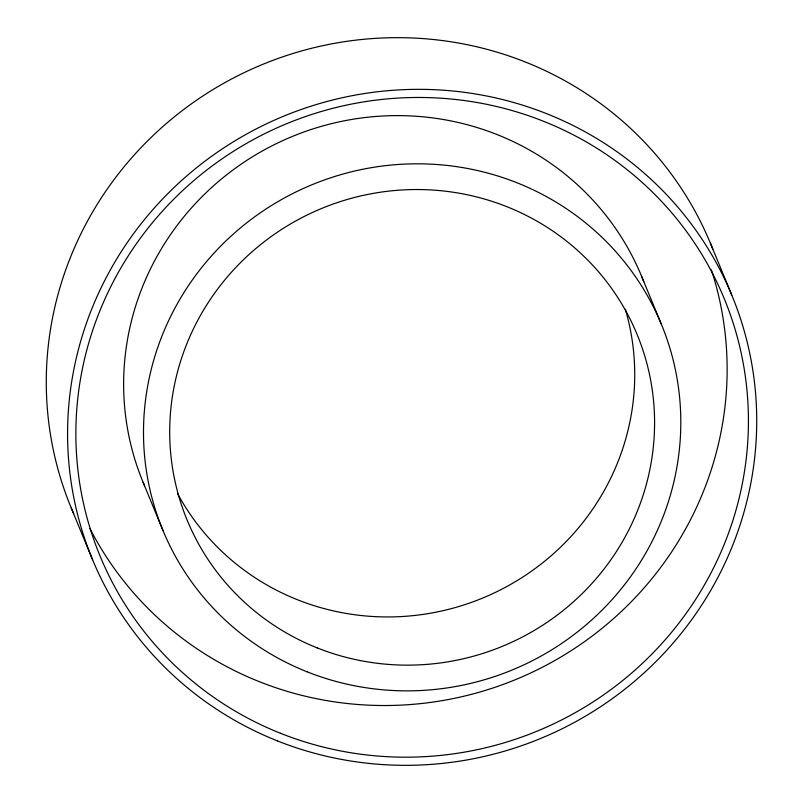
<?xml version="1.0" encoding="UTF-8"?>
<svg xmlns="http://www.w3.org/2000/svg" width="803" height="803" viewBox="0 0 803 803"><rect width="100%" height="100%" fill="white"/><g stroke="black" fill="none" stroke-linecap="round" stroke-linejoin="round"><path stroke-width="1.2" d="M710.444 243.309L731.734 294.972M641.446 275.941L661.311 324.141M143.115 482.332L162.979 530.532M71.266 508.028L92.556 559.691M144.56 485.745A269.688 262.461 -22.4 0 1 293.015 136.179A269.688 262.461 -22.4 0 1 643.755 281.692M625.376 309.356A243.379 236.845 -22.4 0 1 482.342 598.195A243.379 236.845 -22.4 0 1 177.523 493.504M73.675 513.689A345.912 336.638 -22.4 0 1 262.009 64.662A345.912 336.638 -22.4 0 1 712.743 249.01M711.358 269.798A337.591 328.537 -22.4 0 1 517.182 678.936A337.591 328.537 -22.4 0 1 89.916 528.515M277.266 740.838A345.912 336.638 -22.4 0 0 754.188 379.98A345.912 336.638 -22.4 0 0 204.986 161.182A345.912 336.638 -22.4 0 0 277.266 740.838M280.518 733.29A337.591 328.537 -22.4 0 0 745.957 381.114A337.591 328.537 -22.4 0 0 209.964 167.586A337.591 328.537 -22.4 0 0 280.518 733.29M306.987 671.76A269.688 262.461 -22.4 0 0 678.826 390.409A269.688 262.461 -22.4 0 0 250.626 219.831A269.688 262.461 -22.4 0 0 306.987 671.76M317.245 647.911A243.379 236.845 -22.4 0 0 652.799 394.012A243.379 236.845 -22.4 0 0 266.395 240.077A243.379 236.845 -22.4 0 0 317.245 647.911"/></g></svg>
